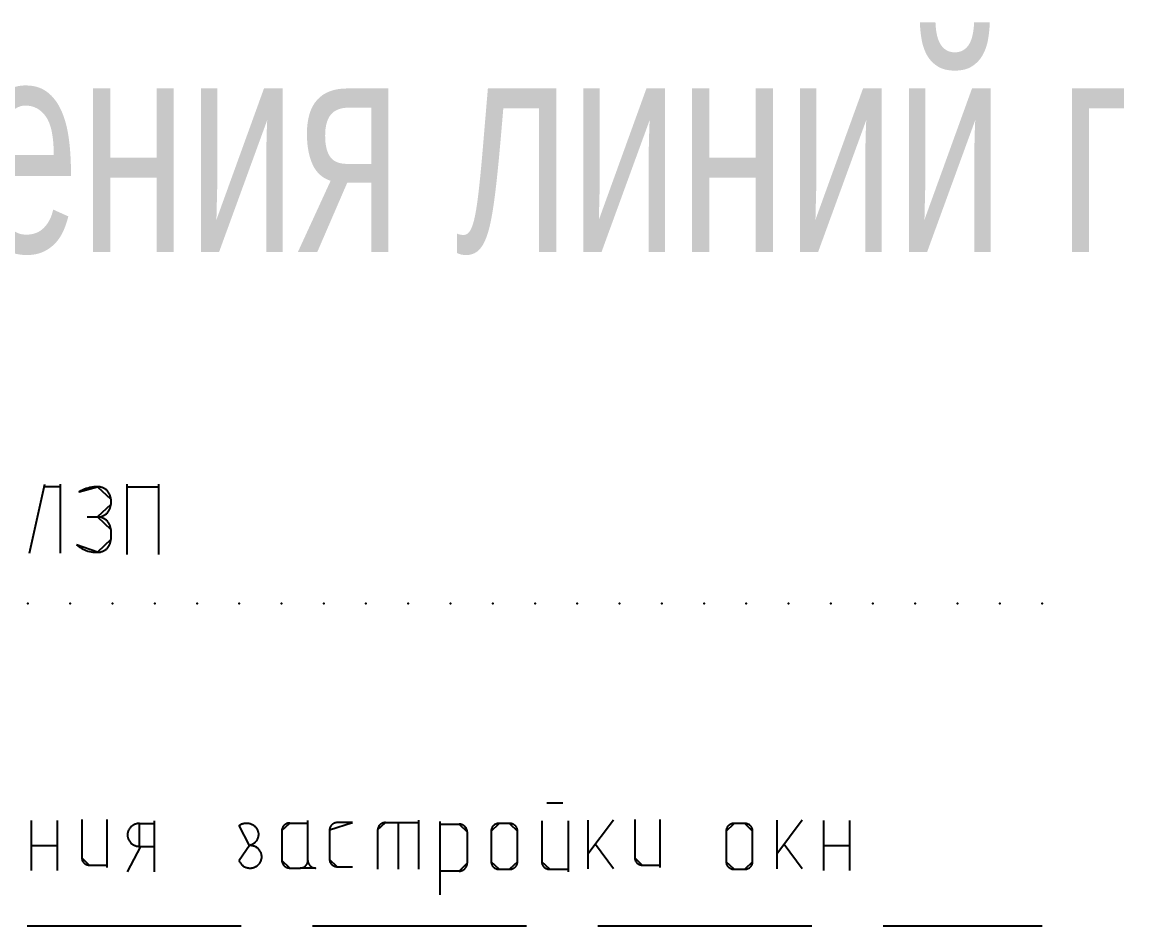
# Model space of a CAD drawing. Extents: x 8646 to 18206, y -17605 to -192.
# Drawn here: x 11111.74 to 11122.87, y -8999.72 to -8990.66 of the extents above; entities that cross this region are included whole.
import ezdxf

# ---------------------------------------------------------------- set-up
doc = ezdxf.new("R2010")
doc.units = 0
doc.layers.get('0').update_dxf_attribs({"linetype": 'CONTINUOUS'})
doc.styles.add('STYLE-ARIAL_NARROW', font='ARIALN.TTF')

msp = doc.modelspace()

# ---------------------------------------------------------------- linework, layer by layer
at = {"color": 8, "linetype": 'CONTINUOUS'}
for p, q in [((11111.814, -8995.982), (11111.967, -8995.292)), ((11111.967, -8995.316), (11112.121, -8995.316)), ((11112.121, -8995.292), (11112.121, -8995.982)), ((11112.79, -8995.997), (11112.79, -8995.292)), ((11112.79, -8995.317), (11113.105, -8995.317)), ((11113.105, -8995.292), (11113.105, -8995.997)), ((11112.627, -8995.443), (11112.627, -8995.494)), ((11112.39, -8995.62), (11112.495, -8995.62)), ((11112.627, -8995.746), (11112.627, -8995.847)), ((11117.155, -8998.487), (11116.996, -8998.487)), ((11111.83, -8998.661), (11111.83, -8999.161)), ((11112.09, -8998.661), (11112.09, -8999.161)), ((11112.337, -8998.653), (11112.337, -8999.037)), ((11112.587, -8998.653), (11112.587, -8999.133)), ((11112.913, -8998.691), (11113.059, -8998.691)), ((11113.06, -8998.665), (11113.06, -8999.176)), ((11114.419, -8998.687), (11114.601, -8998.687)), ((11114.601, -8999.063), (11114.601, -8998.662)), ((11115.377, -8998.683), (11115.709, -8998.683)), ((11115.505, -8998.683), (11115.505, -8999.15)), ((11115.709, -8998.658), (11115.709, -8999.15)), ((11115.924, -8998.671), (11115.924, -8999.405)), ((11115.924, -8998.697), (11116.115, -8998.697)), ((11116.622, -8998.691), (11116.516, -8998.691)), ((11116.943, -8998.665), (11116.943, -8999.074)), ((11117.208, -8998.665), (11117.208, -8999.176)), ((11117.406, -8998.657), (11117.406, -8999.147)), ((11117.661, -8998.657), (11117.406, -8999)), ((11117.876, -8998.653), (11117.876, -8999.037)), ((11118.125, -8998.653), (11118.125, -8999.133)), ((11118.976, -8998.691), (11118.87, -8998.691)), ((11119.297, -8998.657), (11119.297, -8999.147)), ((11119.551, -8998.657), (11119.297, -8999)), ((11119.766, -8998.661), (11119.766, -8999.161)), ((11120.026, -8998.661), (11120.026, -8999.161)), ((11114.341, -8998.762), (11114.341, -8999.063)), ((11114.818, -8998.756), (11114.818, -8999.052)), ((11115.3, -8998.756), (11115.3, -8999.15)), ((11116.197, -8998.776), (11116.197, -8999.09)), ((11116.436, -8998.768), (11116.436, -8999.074)), ((11116.702, -8999.074), (11116.702, -8998.768)), ((11118.79, -8998.768), (11118.79, -8999.074)), ((11119.055, -8999.074), (11119.055, -8998.768)), ((11111.83, -8998.911), (11112.09, -8998.911)), ((11112.794, -8999.176), (11112.927, -8998.921)), ((11112.913, -8998.921), (11113.061, -8998.921)), ((11117.661, -8999.147), (11117.483, -8998.902)), ((11119.551, -8999.147), (11119.373, -8998.902)), ((11119.766, -8998.911), (11120.026, -8998.911)), ((11112.412, -8999.109), (11112.587, -8999.109)), ((11114.419, -8999.138), (11114.523, -8999.138)), ((11114.895, -8999.125), (11115.049, -8999.125)), ((11116.516, -8999.15), (11116.622, -8999.15)), ((11117.023, -8999.15), (11117.208, -8999.15)), ((11117.95, -8999.109), (11118.125, -8999.109)), ((11118.87, -8999.15), (11118.976, -8999.15)), ((11116.115, -8999.169), (11115.924, -8999.169)), ((11111.789, -8999.716), (11113.932, -8999.716)), ((11114.647, -8999.716), (11116.79, -8999.716)), ((11117.505, -8999.716), (11119.648, -8999.716)), ((11120.363, -8999.716), (11121.954, -8999.716))]:
    msp.add_line(p, q, dxfattribs=at)
at = {"color": 8, "linetype": 'CONTINUOUS', "flags": 128}
for points in [[(11112.495, -8995.317), (11112.476, -8995.318), (11112.457, -8995.319), (11112.437, -8995.322), (11112.418, -8995.326), (11112.4, -8995.33), (11112.381, -8995.336), (11112.363, -8995.342), (11112.345, -8995.35), (11112.328, -8995.358), (11112.311, -8995.367)], [(11112.627, -8995.443), (11112.626, -8995.437), (11112.626, -8995.43), (11112.625, -8995.423), (11112.624, -8995.417), (11112.622, -8995.41), (11112.62, -8995.404), (11112.618, -8995.398), (11112.615, -8995.392), (11112.612, -8995.386), (11112.609, -8995.38), (11112.605, -8995.374), (11112.601, -8995.369), (11112.597, -8995.364), (11112.593, -8995.359), (11112.588, -8995.354), (11112.583, -8995.349), (11112.578, -8995.345), (11112.572, -8995.341), (11112.567, -8995.337), (11112.561, -8995.334), (11112.555, -8995.331), (11112.549, -8995.328), (11112.542, -8995.325), (11112.536, -8995.323), (11112.529, -8995.321), (11112.523, -8995.32), (11112.516, -8995.318), (11112.509, -8995.318), (11112.502, -8995.317), (11112.495, -8995.317)], [(11112.495, -8995.62), (11112.502, -8995.62), (11112.509, -8995.619), (11112.516, -8995.618), (11112.523, -8995.617), (11112.529, -8995.616), (11112.536, -8995.614), (11112.542, -8995.612), (11112.549, -8995.609), (11112.555, -8995.606), (11112.561, -8995.603), (11112.567, -8995.6), (11112.572, -8995.596), (11112.578, -8995.592), (11112.583, -8995.588), (11112.588, -8995.583), (11112.593, -8995.578), (11112.597, -8995.573), (11112.601, -8995.568), (11112.605, -8995.562), (11112.609, -8995.557), (11112.612, -8995.551), (11112.615, -8995.545), (11112.618, -8995.539), (11112.62, -8995.533), (11112.622, -8995.526), (11112.624, -8995.52), (11112.625, -8995.513), (11112.626, -8995.507), (11112.626, -8995.5), (11112.627, -8995.494)], [(11112.627, -8995.746), (11112.626, -8995.74), (11112.626, -8995.733), (11112.625, -8995.727), (11112.624, -8995.72), (11112.622, -8995.714), (11112.62, -8995.707), (11112.618, -8995.701), (11112.615, -8995.695), (11112.612, -8995.689), (11112.609, -8995.683), (11112.605, -8995.677), (11112.601, -8995.672), (11112.597, -8995.667), (11112.593, -8995.662), (11112.588, -8995.657), (11112.583, -8995.652), (11112.578, -8995.648), (11112.572, -8995.644), (11112.567, -8995.64), (11112.561, -8995.637), (11112.555, -8995.634), (11112.549, -8995.631), (11112.542, -8995.628), (11112.536, -8995.626), (11112.529, -8995.624), (11112.523, -8995.623), (11112.516, -8995.622), (11112.509, -8995.621), (11112.502, -8995.62), (11112.495, -8995.62)], [(11112.285, -8995.898), (11112.297, -8995.908), (11112.31, -8995.918), (11112.324, -8995.927), (11112.338, -8995.935), (11112.352, -8995.943), (11112.367, -8995.95), (11112.382, -8995.956), (11112.398, -8995.961), (11112.414, -8995.965), (11112.43, -8995.969), (11112.446, -8995.971), (11112.462, -8995.973), (11112.479, -8995.974), (11112.495, -8995.974)], [(11112.495, -8995.974), (11112.502, -8995.973), (11112.509, -8995.973), (11112.516, -8995.972), (11112.523, -8995.971), (11112.529, -8995.969), (11112.536, -8995.967), (11112.542, -8995.965), (11112.549, -8995.963), (11112.555, -8995.96), (11112.561, -8995.957), (11112.567, -8995.953), (11112.572, -8995.949), (11112.578, -8995.945), (11112.583, -8995.941), (11112.588, -8995.937), (11112.593, -8995.932), (11112.597, -8995.927), (11112.601, -8995.922), (11112.605, -8995.916), (11112.609, -8995.911), (11112.612, -8995.905), (11112.615, -8995.899), (11112.618, -8995.893), (11112.62, -8995.886), (11112.622, -8995.88), (11112.624, -8995.874), (11112.625, -8995.867), (11112.626, -8995.861), (11112.626, -8995.854), (11112.627, -8995.847)], [(11112.914, -8998.691), (11112.908, -8998.691), (11112.901, -8998.692), (11112.895, -8998.692), (11112.889, -8998.694), (11112.883, -8998.695), (11112.877, -8998.697), (11112.871, -8998.699), (11112.865, -8998.701), (11112.86, -8998.704), (11112.854, -8998.706), (11112.849, -8998.71), (11112.844, -8998.713), (11112.839, -8998.717), (11112.834, -8998.721), (11112.829, -8998.725), (11112.825, -8998.729), (11112.821, -8998.734), (11112.817, -8998.738), (11112.814, -8998.743), (11112.81, -8998.749), (11112.808, -8998.754), (11112.805, -8998.759), (11112.802, -8998.765), (11112.8, -8998.77), (11112.799, -8998.776), (11112.797, -8998.782), (11112.796, -8998.788), (11112.795, -8998.794), (11112.795, -8998.8), (11112.794, -8998.806), (11112.795, -8998.812), (11112.795, -8998.818), (11112.796, -8998.824), (11112.797, -8998.83), (11112.799, -8998.836), (11112.8, -8998.841), (11112.802, -8998.847), (11112.805, -8998.853), (11112.808, -8998.858), (11112.81, -8998.863), (11112.814, -8998.868), (11112.817, -8998.873), (11112.821, -8998.878), (11112.825, -8998.883), (11112.829, -8998.887), (11112.834, -8998.891), (11112.839, -8998.895), (11112.844, -8998.899), (11112.849, -8998.902), (11112.854, -8998.905), (11112.86, -8998.908), (11112.865, -8998.911), (11112.871, -8998.913), (11112.877, -8998.915), (11112.883, -8998.917), (11112.889, -8998.918), (11112.895, -8998.919), (11112.901, -8998.92), (11112.908, -8998.921), (11112.914, -8998.921)], [(11113.912, -8998.712), (11113.917, -8998.708), (11113.922, -8998.705), (11113.927, -8998.702), (11113.933, -8998.699), (11113.938, -8998.696), (11113.944, -8998.694), (11113.95, -8998.692), (11113.956, -8998.691), (11113.962, -8998.689), (11113.968, -8998.688), (11113.974, -8998.687), (11113.981, -8998.687), (11113.987, -8998.687), (11113.993, -8998.687), (11113.999, -8998.688), (11114.005, -8998.688), (11114.012, -8998.689), (11114.018, -8998.691), (11114.024, -8998.693), (11114.029, -8998.695), (11114.035, -8998.697), (11114.041, -8998.7), (11114.046, -8998.703), (11114.052, -8998.706), (11114.057, -8998.709), (11114.062, -8998.713), (11114.066, -8998.717), (11114.071, -8998.721), (11114.075, -8998.725), (11114.079, -8998.73), (11114.083, -8998.735), (11114.086, -8998.74), (11114.09, -8998.745), (11114.093, -8998.75), (11114.095, -8998.756), (11114.098, -8998.761), (11114.1, -8998.767), (11114.101, -8998.773), (11114.103, -8998.779), (11114.104, -8998.784), (11114.105, -8998.79), (11114.105, -8998.796), (11114.105, -8998.802), (11114.105, -8998.808), (11114.104, -8998.814), (11114.104, -8998.82), (11114.102, -8998.826), (11114.101, -8998.832), (11114.099, -8998.838), (11114.097, -8998.843), (11114.094, -8998.849), (11114.092, -8998.854), (11114.089, -8998.859), (11114.085, -8998.865), (11114.082, -8998.869), (11114.078, -8998.874), (11114.074, -8998.879), (11114.069, -8998.883), (11114.065, -8998.887), (11114.06, -8998.891), (11114.055, -8998.895), (11114.05, -8998.898), (11114.045, -8998.901), (11114.039, -8998.904), (11114.033, -8998.906), (11114.028, -8998.909), (11114.022, -8998.911), (11114.016, -8998.912)], [(11114.419, -8998.687), (11114.415, -8998.687), (11114.411, -8998.687), (11114.407, -8998.688), (11114.403, -8998.689), (11114.399, -8998.689), (11114.395, -8998.691), (11114.391, -8998.692), (11114.387, -8998.693), (11114.383, -8998.695), (11114.38, -8998.697), (11114.376, -8998.699), (11114.373, -8998.701), (11114.37, -8998.704), (11114.367, -8998.706), (11114.364, -8998.709), (11114.361, -8998.712), (11114.358, -8998.715), (11114.356, -8998.718), (11114.353, -8998.721), (11114.351, -8998.724), (11114.349, -8998.728), (11114.348, -8998.731), (11114.346, -8998.735), (11114.345, -8998.739), (11114.344, -8998.743), (11114.343, -8998.746), (11114.342, -8998.75), (11114.341, -8998.754), (11114.341, -8998.758), (11114.341, -8998.762)], [(11115.049, -8998.683), (11114.895, -8998.683), (11114.891, -8998.683), (11114.887, -8998.683), (11114.883, -8998.684), (11114.879, -8998.684), (11114.875, -8998.685), (11114.871, -8998.686), (11114.868, -8998.688), (11114.864, -8998.689), (11114.86, -8998.691), (11114.857, -8998.693), (11114.853, -8998.695), (11114.85, -8998.697), (11114.847, -8998.699), (11114.844, -8998.702), (11114.841, -8998.704), (11114.838, -8998.707), (11114.836, -8998.71), (11114.833, -8998.713), (11114.831, -8998.716), (11114.829, -8998.72), (11114.827, -8998.723), (11114.825, -8998.726), (11114.824, -8998.73), (11114.822, -8998.734), (11114.821, -8998.737), (11114.82, -8998.741), (11114.819, -8998.745), (11114.819, -8998.749), (11114.819, -8998.753), (11114.818, -8998.756)], [(11115.377, -8998.683), (11115.373, -8998.683), (11115.369, -8998.683), (11115.365, -8998.684), (11115.361, -8998.684), (11115.357, -8998.685), (11115.353, -8998.686), (11115.349, -8998.688), (11115.346, -8998.689), (11115.342, -8998.691), (11115.339, -8998.693), (11115.335, -8998.695), (11115.332, -8998.697), (11115.329, -8998.699), (11115.326, -8998.702), (11115.323, -8998.704), (11115.32, -8998.707), (11115.317, -8998.71), (11115.315, -8998.713), (11115.313, -8998.716), (11115.311, -8998.72), (11115.309, -8998.723), (11115.307, -8998.726), (11115.305, -8998.73), (11115.304, -8998.734), (11115.303, -8998.737), (11115.302, -8998.741), (11115.301, -8998.745), (11115.301, -8998.749), (11115.3, -8998.753), (11115.3, -8998.756)], [(11116.197, -8998.776), (11116.197, -8998.772), (11116.196, -8998.768), (11116.196, -8998.764), (11116.195, -8998.759), (11116.194, -8998.756), (11116.193, -8998.751), (11116.191, -8998.748), (11116.19, -8998.744), (11116.188, -8998.74), (11116.186, -8998.736), (11116.183, -8998.733), (11116.181, -8998.73), (11116.178, -8998.726), (11116.176, -8998.723), (11116.173, -8998.72), (11116.17, -8998.717), (11116.166, -8998.715), (11116.163, -8998.712), (11116.159, -8998.71), (11116.156, -8998.708), (11116.152, -8998.706), (11116.148, -8998.704), (11116.144, -8998.702), (11116.14, -8998.701), (11116.136, -8998.7), (11116.132, -8998.699), (11116.128, -8998.698), (11116.123, -8998.698), (11116.119, -8998.697), (11116.115, -8998.697)], [(11116.516, -8998.691), (11116.512, -8998.691), (11116.507, -8998.691), (11116.503, -8998.692), (11116.499, -8998.693), (11116.495, -8998.694), (11116.491, -8998.695), (11116.487, -8998.696), (11116.483, -8998.698), (11116.48, -8998.699), (11116.476, -8998.701), (11116.472, -8998.703), (11116.469, -8998.706), (11116.466, -8998.708), (11116.463, -8998.711), (11116.46, -8998.713), (11116.457, -8998.716), (11116.454, -8998.719), (11116.451, -8998.723), (11116.449, -8998.726), (11116.447, -8998.729), (11116.445, -8998.733), (11116.443, -8998.736), (11116.442, -8998.74), (11116.44, -8998.744), (11116.439, -8998.748), (11116.438, -8998.752), (11116.437, -8998.756), (11116.437, -8998.76), (11116.436, -8998.764), (11116.436, -8998.768)], [(11116.702, -8998.768), (11116.701, -8998.764), (11116.701, -8998.76), (11116.701, -8998.756), (11116.7, -8998.752), (11116.699, -8998.748), (11116.698, -8998.744), (11116.696, -8998.74), (11116.695, -8998.736), (11116.693, -8998.733), (11116.691, -8998.729), (11116.689, -8998.726), (11116.686, -8998.723), (11116.684, -8998.719), (11116.681, -8998.716), (11116.678, -8998.713), (11116.675, -8998.711), (11116.672, -8998.708), (11116.669, -8998.706), (11116.665, -8998.703), (11116.662, -8998.701), (11116.658, -8998.699), (11116.654, -8998.698), (11116.651, -8998.696), (11116.647, -8998.695), (11116.643, -8998.694), (11116.639, -8998.693), (11116.634, -8998.692), (11116.63, -8998.691), (11116.626, -8998.691), (11116.622, -8998.691)], [(11118.87, -8998.691), (11118.865, -8998.691), (11118.861, -8998.691), (11118.857, -8998.692), (11118.853, -8998.693), (11118.849, -8998.694), (11118.845, -8998.695), (11118.841, -8998.696), (11118.837, -8998.698), (11118.833, -8998.699), (11118.83, -8998.701), (11118.826, -8998.703), (11118.823, -8998.706), (11118.82, -8998.708), (11118.816, -8998.711), (11118.813, -8998.713), (11118.81, -8998.716), (11118.808, -8998.719), (11118.805, -8998.723), (11118.803, -8998.726), (11118.801, -8998.729), (11118.799, -8998.733), (11118.797, -8998.736), (11118.795, -8998.74), (11118.794, -8998.744), (11118.793, -8998.748), (11118.792, -8998.752), (11118.791, -8998.756), (11118.79, -8998.76), (11118.79, -8998.764), (11118.79, -8998.768)], [(11119.055, -8998.768), (11119.055, -8998.764), (11119.055, -8998.76), (11119.054, -8998.756), (11119.054, -8998.752), (11119.053, -8998.748), (11119.051, -8998.744), (11119.05, -8998.74), (11119.048, -8998.736), (11119.047, -8998.733), (11119.045, -8998.729), (11119.043, -8998.726), (11119.04, -8998.723), (11119.038, -8998.719), (11119.035, -8998.716), (11119.032, -8998.713), (11119.029, -8998.711), (11119.026, -8998.708), (11119.023, -8998.706), (11119.019, -8998.703), (11119.016, -8998.701), (11119.012, -8998.699), (11119.008, -8998.698), (11119.004, -8998.696), (11119, -8998.695), (11118.996, -8998.694), (11118.992, -8998.693), (11118.988, -8998.692), (11118.984, -8998.691), (11118.98, -8998.691), (11118.976, -8998.691)], [(11113.912, -8999.063), (11113.914, -8999.068), (11113.916, -8999.074), (11113.919, -8999.079), (11113.922, -8999.084), (11113.926, -8999.089), (11113.929, -8999.094), (11113.933, -8999.098), (11113.937, -8999.103), (11113.942, -8999.107), (11113.946, -8999.111), (11113.951, -8999.115), (11113.956, -8999.118), (11113.961, -8999.122), (11113.967, -8999.125), (11113.972, -8999.127), (11113.978, -8999.129), (11113.984, -8999.132), (11113.99, -8999.133), (11113.996, -8999.135), (11114.002, -8999.136), (11114.008, -8999.137), (11114.014, -8999.138), (11114.02, -8999.138), (11114.026, -8999.138), (11114.032, -8999.138), (11114.039, -8999.137), (11114.045, -8999.136), (11114.051, -8999.135), (11114.057, -8999.133), (11114.063, -8999.131), (11114.068, -8999.129), (11114.074, -8999.126), (11114.079, -8999.124), (11114.085, -8999.121), (11114.09, -8999.117), (11114.095, -8999.114), (11114.1, -8999.11), (11114.104, -8999.106), (11114.108, -8999.102), (11114.113, -8999.097), (11114.116, -8999.093), (11114.12, -8999.088), (11114.123, -8999.083), (11114.126, -8999.077), (11114.129, -8999.072), (11114.131, -8999.067), (11114.134, -8999.061), (11114.135, -8999.055), (11114.137, -8999.05), (11114.138, -8999.044), (11114.139, -8999.038), (11114.139, -8999.032), (11114.14, -8999.026), (11114.14, -8999.02), (11114.139, -8999.014), (11114.138, -8999.008), (11114.137, -8999.002), (11114.136, -8998.996), (11114.134, -8998.991), (11114.132, -8998.985), (11114.13, -8998.98), (11114.127, -8998.974), (11114.124, -8998.969), (11114.121, -8998.964), (11114.118, -8998.959), (11114.114, -8998.954), (11114.11, -8998.95), (11114.106, -8998.945), (11114.101, -8998.941), (11114.096, -8998.937), (11114.091, -8998.934), (11114.086, -8998.93), (11114.081, -8998.927), (11114.076, -8998.925), (11114.07, -8998.922), (11114.064, -8998.92), (11114.058, -8998.918), (11114.053, -8998.916), (11114.047, -8998.915), (11114.04, -8998.914), (11114.034, -8998.913), (11114.028, -8998.912), (11114.022, -8998.912), (11114.016, -8998.912)], [(11112.337, -8999.037), (11112.337, -8999.041), (11112.338, -8999.044), (11112.338, -8999.048), (11112.339, -8999.052), (11112.34, -8999.056), (11112.341, -8999.059), (11112.342, -8999.063), (11112.344, -8999.066), (11112.345, -8999.07), (11112.347, -8999.073), (11112.349, -8999.076), (11112.352, -8999.079), (11112.354, -8999.082), (11112.357, -8999.085), (11112.359, -8999.088), (11112.362, -8999.09), (11112.365, -8999.093), (11112.368, -8999.095), (11112.371, -8999.097), (11112.375, -8999.099), (11112.378, -8999.101), (11112.382, -8999.103), (11112.385, -8999.104), (11112.389, -8999.105), (11112.393, -8999.106), (11112.396, -8999.107), (11112.4, -8999.108), (11112.404, -8999.108), (11112.408, -8999.109), (11112.412, -8999.109)], [(11117.876, -8999.037), (11117.876, -8999.041), (11117.876, -8999.044), (11117.876, -8999.048), (11117.877, -8999.052), (11117.878, -8999.056), (11117.879, -8999.059), (11117.881, -8999.063), (11117.882, -8999.066), (11117.884, -8999.07), (11117.886, -8999.073), (11117.888, -8999.076), (11117.89, -8999.079), (11117.892, -8999.082), (11117.895, -8999.085), (11117.897, -8999.088), (11117.9, -8999.09), (11117.903, -8999.093), (11117.906, -8999.095), (11117.91, -8999.097), (11117.913, -8999.099), (11117.916, -8999.101), (11117.92, -8999.103), (11117.924, -8999.104), (11117.927, -8999.105), (11117.931, -8999.106), (11117.935, -8999.107), (11117.939, -8999.108), (11117.943, -8999.108), (11117.946, -8999.109), (11117.95, -8999.109)], [(11114.341, -8999.063), (11114.341, -8999.067), (11114.341, -8999.07), (11114.342, -8999.074), (11114.343, -8999.078), (11114.344, -8999.082), (11114.345, -8999.086), (11114.346, -8999.09), (11114.348, -8999.093), (11114.349, -8999.097), (11114.351, -8999.1), (11114.353, -8999.103), (11114.356, -8999.107), (11114.358, -8999.11), (11114.361, -8999.113), (11114.364, -8999.116), (11114.367, -8999.118), (11114.37, -8999.121), (11114.373, -8999.123), (11114.376, -8999.126), (11114.38, -8999.128), (11114.383, -8999.13), (11114.387, -8999.131), (11114.391, -8999.133), (11114.395, -8999.134), (11114.399, -8999.135), (11114.403, -8999.136), (11114.407, -8999.137), (11114.411, -8999.137), (11114.415, -8999.138), (11114.419, -8999.138)], [(11114.523, -8999.138), (11114.527, -8999.138), (11114.531, -8999.137), (11114.535, -8999.137), (11114.539, -8999.136), (11114.543, -8999.135), (11114.547, -8999.134), (11114.551, -8999.133), (11114.555, -8999.131), (11114.559, -8999.13), (11114.562, -8999.128), (11114.566, -8999.126), (11114.569, -8999.123), (11114.572, -8999.121), (11114.576, -8999.118), (11114.578, -8999.116), (11114.581, -8999.113), (11114.584, -8999.11), (11114.586, -8999.107), (11114.589, -8999.103), (11114.591, -8999.1), (11114.593, -8999.097), (11114.595, -8999.093), (11114.596, -8999.09), (11114.598, -8999.086), (11114.599, -8999.082), (11114.6, -8999.078), (11114.6, -8999.074), (11114.601, -8999.07), (11114.601, -8999.067), (11114.601, -8999.063), (11114.601, -8999.067), (11114.602, -8999.07), (11114.602, -8999.074), (11114.603, -8999.078), (11114.604, -8999.082), (11114.605, -8999.086), (11114.607, -8999.09), (11114.608, -8999.093), (11114.61, -8999.097), (11114.612, -8999.1), (11114.614, -8999.103), (11114.616, -8999.107), (11114.619, -8999.11), (11114.621, -8999.113), (11114.624, -8999.116), (11114.627, -8999.118), (11114.63, -8999.121), (11114.634, -8999.123), (11114.637, -8999.126), (11114.64, -8999.128), (11114.644, -8999.13), (11114.648, -8999.131), (11114.651, -8999.133), (11114.655, -8999.134), (11114.659, -8999.135), (11114.663, -8999.136), (11114.667, -8999.137), (11114.671, -8999.137), (11114.675, -8999.138), (11114.679, -8999.138)], [(11114.818, -8999.052), (11114.819, -8999.055), (11114.819, -8999.059), (11114.819, -8999.063), (11114.82, -8999.067), (11114.821, -8999.071), (11114.822, -8999.074), (11114.824, -8999.078), (11114.825, -8999.082), (11114.827, -8999.085), (11114.829, -8999.088), (11114.831, -8999.092), (11114.833, -8999.095), (11114.836, -8999.098), (11114.838, -8999.101), (11114.841, -8999.104), (11114.844, -8999.106), (11114.847, -8999.109), (11114.85, -8999.111), (11114.853, -8999.113), (11114.857, -8999.115), (11114.86, -8999.117), (11114.864, -8999.119), (11114.868, -8999.12), (11114.871, -8999.122), (11114.875, -8999.123), (11114.879, -8999.124), (11114.883, -8999.124), (11114.887, -8999.125), (11114.891, -8999.125), (11114.895, -8999.125)], [(11116.115, -8999.169), (11116.119, -8999.169), (11116.123, -8999.168), (11116.128, -8999.168), (11116.132, -8999.167), (11116.136, -8999.166), (11116.14, -8999.165), (11116.144, -8999.164), (11116.148, -8999.162), (11116.152, -8999.16), (11116.156, -8999.158), (11116.159, -8999.156), (11116.163, -8999.154), (11116.166, -8999.151), (11116.17, -8999.149), (11116.173, -8999.146), (11116.176, -8999.143), (11116.178, -8999.14), (11116.181, -8999.136), (11116.183, -8999.133), (11116.186, -8999.129), (11116.188, -8999.126), (11116.19, -8999.122), (11116.191, -8999.118), (11116.193, -8999.114), (11116.194, -8999.111), (11116.195, -8999.106), (11116.196, -8999.103), (11116.196, -8999.098), (11116.197, -8999.094), (11116.197, -8999.09)], [(11116.436, -8999.074), (11116.436, -8999.078), (11116.437, -8999.082), (11116.437, -8999.086), (11116.438, -8999.09), (11116.439, -8999.094), (11116.44, -8999.097), (11116.442, -8999.101), (11116.443, -8999.105), (11116.445, -8999.108), (11116.447, -8999.112), (11116.449, -8999.115), (11116.451, -8999.119), (11116.454, -8999.122), (11116.457, -8999.125), (11116.46, -8999.128), (11116.463, -8999.131), (11116.466, -8999.133), (11116.469, -8999.136), (11116.472, -8999.138), (11116.476, -8999.14), (11116.48, -8999.142), (11116.483, -8999.144), (11116.487, -8999.145), (11116.491, -8999.146), (11116.495, -8999.148), (11116.499, -8999.149), (11116.503, -8999.149), (11116.507, -8999.15), (11116.512, -8999.15), (11116.516, -8999.15)], [(11116.622, -8999.15), (11116.626, -8999.15), (11116.63, -8999.15), (11116.634, -8999.149), (11116.639, -8999.149), (11116.643, -8999.148), (11116.647, -8999.146), (11116.651, -8999.145), (11116.654, -8999.144), (11116.658, -8999.142), (11116.662, -8999.14), (11116.665, -8999.138), (11116.669, -8999.136), (11116.672, -8999.133), (11116.675, -8999.131), (11116.678, -8999.128), (11116.681, -8999.125), (11116.684, -8999.122), (11116.686, -8999.119), (11116.689, -8999.115), (11116.691, -8999.112), (11116.693, -8999.108), (11116.695, -8999.105), (11116.696, -8999.101), (11116.698, -8999.097), (11116.699, -8999.094), (11116.7, -8999.09), (11116.701, -8999.086), (11116.701, -8999.082), (11116.701, -8999.078), (11116.702, -8999.074)], [(11116.943, -8999.074), (11116.943, -8999.078), (11116.943, -8999.082), (11116.944, -8999.086), (11116.945, -8999.09), (11116.946, -8999.094), (11116.947, -8999.097), (11116.948, -8999.101), (11116.95, -8999.105), (11116.952, -8999.108), (11116.954, -8999.112), (11116.956, -8999.115), (11116.958, -8999.119), (11116.961, -8999.122), (11116.963, -8999.125), (11116.966, -8999.128), (11116.969, -8999.131), (11116.973, -8999.133), (11116.976, -8999.136), (11116.979, -8999.138), (11116.983, -8999.14), (11116.986, -8999.142), (11116.99, -8999.144), (11116.994, -8999.145), (11116.998, -8999.146), (11117.002, -8999.148), (11117.006, -8999.149), (11117.01, -8999.149), (11117.014, -8999.15), (11117.018, -8999.15), (11117.023, -8999.15)], [(11118.79, -8999.074), (11118.79, -8999.078), (11118.79, -8999.082), (11118.791, -8999.086), (11118.792, -8999.09), (11118.793, -8999.094), (11118.794, -8999.097), (11118.795, -8999.101), (11118.797, -8999.105), (11118.799, -8999.108), (11118.801, -8999.112), (11118.803, -8999.115), (11118.805, -8999.119), (11118.808, -8999.122), (11118.81, -8999.125), (11118.813, -8999.128), (11118.816, -8999.131), (11118.82, -8999.133), (11118.823, -8999.136), (11118.826, -8999.138), (11118.83, -8999.14), (11118.833, -8999.142), (11118.837, -8999.144), (11118.841, -8999.145), (11118.845, -8999.146), (11118.849, -8999.148), (11118.853, -8999.149), (11118.857, -8999.149), (11118.861, -8999.15), (11118.865, -8999.15), (11118.87, -8999.15)], [(11118.976, -8999.15), (11118.98, -8999.15), (11118.984, -8999.15), (11118.988, -8999.149), (11118.992, -8999.149), (11118.996, -8999.148), (11119, -8999.146), (11119.004, -8999.145), (11119.008, -8999.144), (11119.012, -8999.142), (11119.016, -8999.14), (11119.019, -8999.138), (11119.023, -8999.136), (11119.026, -8999.133), (11119.029, -8999.131), (11119.032, -8999.128), (11119.035, -8999.125), (11119.038, -8999.122), (11119.04, -8999.119), (11119.043, -8999.115), (11119.045, -8999.112), (11119.047, -8999.108), (11119.048, -8999.105), (11119.05, -8999.101), (11119.051, -8999.097), (11119.053, -8999.094), (11119.054, -8999.09), (11119.054, -8999.086), (11119.055, -8999.082), (11119.055, -8999.078), (11119.055, -8999.074)]]:
    msp.add_lwpolyline(points, close=True, dxfattribs=at)
at = {"color": 8, "linetype": 'CONTINUOUS'}
for p in [(11111.798, -8996.488), (11111.798, -8996.488), (11111.798, -8996.488), (11111.798, -8996.488), (11112.221, -8996.488), (11112.221, -8996.488), (11112.644, -8996.488), (11112.644, -8996.488), (11113.068, -8996.488), (11113.068, -8996.488), (11113.491, -8996.488), (11113.491, -8996.488), (11113.914, -8996.488), (11114.337, -8996.488), (11114.337, -8996.488), (11114.337, -8996.488), (11114.337, -8996.488), (11114.76, -8996.488), (11114.76, -8996.488), (11115.183, -8996.488), (11115.183, -8996.488), (11115.607, -8996.488), (11115.607, -8996.488), (11116.03, -8996.488), (11116.03, -8996.488), (11116.453, -8996.488), (11116.453, -8996.488), (11116.876, -8996.488), (11116.876, -8996.488), (11116.876, -8996.488), (11116.876, -8996.488), (11117.299, -8996.488), (11117.299, -8996.488), (11117.722, -8996.488), (11117.722, -8996.488), (11118.145, -8996.488), (11118.145, -8996.488), (11118.569, -8996.488), (11118.569, -8996.488), (11118.992, -8996.488), (11118.992, -8996.488), (11119.415, -8996.488), (11119.415, -8996.488), (11119.415, -8996.488), (11119.415, -8996.488), (11119.838, -8996.488), (11119.838, -8996.488), (11120.261, -8996.488), (11120.261, -8996.488), (11120.684, -8996.488), (11120.684, -8996.488), (11120.684, -8996.488), (11120.684, -8996.488), (11121.108, -8996.488), (11121.108, -8996.488), (11121.531, -8996.488), (11121.531, -8996.488), (11121.954, -8996.488)]:
    msp.add_point(p, dxfattribs=at)

# ---------------------------------------------------------------- texts
at = {"color": 8, "linetype": 'CONTINUOUS', "style": 'STYLE-ARIAL_NARROW', "width": 0.79841}
msp.add_text('Условные обозначения линий градостроительного регулирования', height=2.13484, dxfattribs=at).set_placement((11094.23, -8992.965))

doc.saveas('drawing.dxf')
